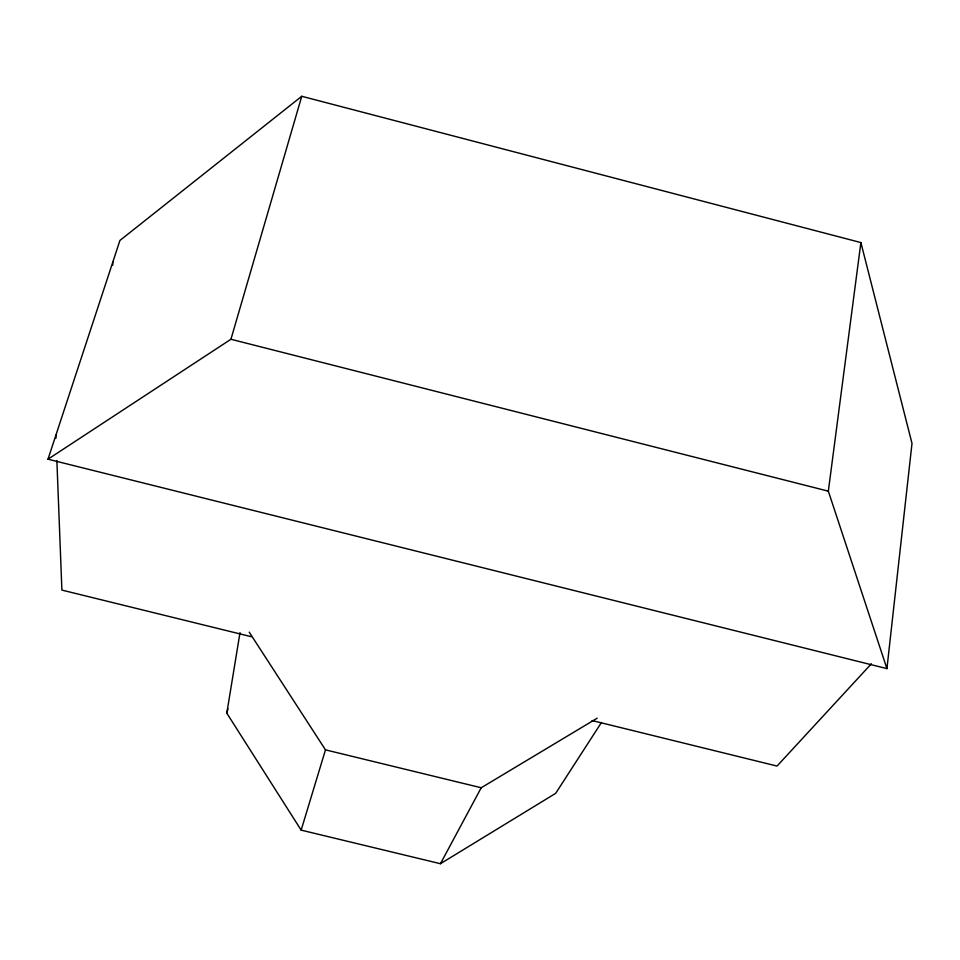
<?xml version="1.0" encoding="UTF-8"?>
<svg xmlns="http://www.w3.org/2000/svg" width="960" height="960" viewBox="0 0 960 960"><rect width="100%" height="100%" fill="white"/><g stroke="black" fill="none" stroke-linecap="round" stroke-linejoin="round"><path stroke-width="1.44" d="M112.776 265.092L112.812 262.116M886.932 668.616L912 443.424L860.892 242.568L301.752 96.288L119.928 240.456L48 459.192L886.932 668.616L828.336 491.172L860.892 242.568M601.452 722.484L555.684 793.332L440.448 863.712L301.152 830.136L226.8 713.172L240.012 632.628M226.8 713.172L227.952 708.864M48 459.192L230.928 339.264L301.752 96.288M301.152 830.136L325.476 749.856L249.228 632.172M440.448 863.712L481.212 787.764L597.216 718.176M871.404 663.768L777.036 766.068L592.056 720.552M325.476 749.856L481.212 787.764M251.244 636.684L61.896 590.088L56.868 460.536M230.928 339.264L828.336 491.172M55.884 435.228L55.992 438.204"/></g></svg>
